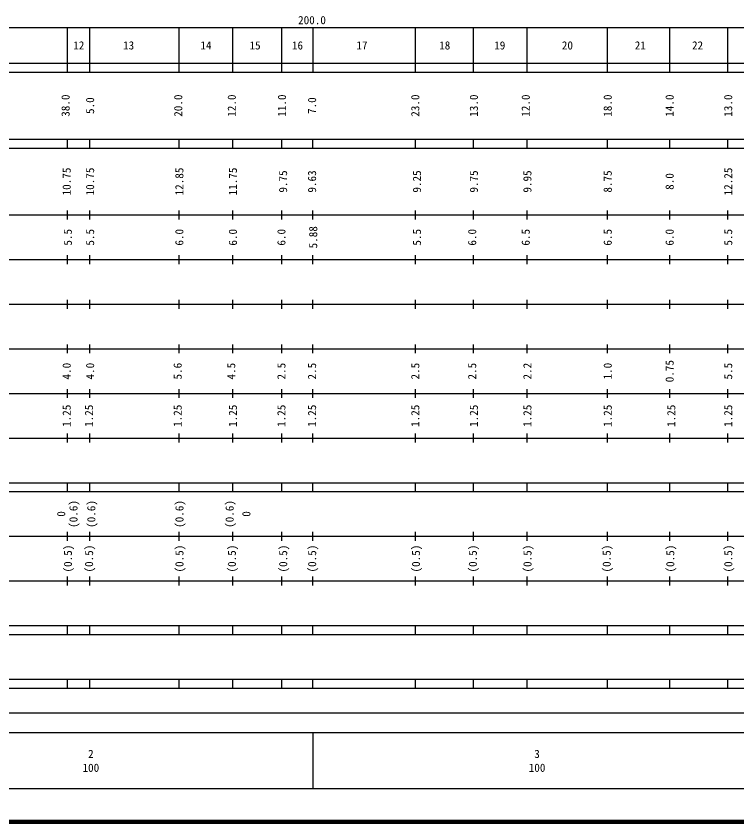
# Model space of a CAD drawing. Units: millimetres on the paper. Extents: x 40 to 680, y 20 to 380.
# Drawn here: x 201.5 to 363.1, y 20 to 200.6 of the extents above; entities that cross this region are included whole.
import ezdxf
from ezdxf.enums import TextEntityAlignment as Align

# ---------------------------------------------------------------- set-up
doc = ezdxf.new("R2010")
doc.units = ezdxf.units.MM
doc.layers.add('M-TTL', color=2, linetype='Continuous', lineweight=140)
doc.layers.add('M-TTL-BAND', color=7, linetype='Continuous', lineweight=25)
doc.styles.add('ＭＳ ゴシック', font='')
doc.styles.get('ＭＳ ゴシック').set_extended_font_data('MS Gothic')

msp = doc.modelspace()

# ---------------------------------------------------------------- linework, layer by layer
at = {"layer": 'M-TTL'}
msp.add_line((40, 20), (680, 20), dxfattribs=at)
at = {"layer": 'M-TTL-BAND'}
for p, q in [((68, 198), (579, 198)), ((213, 198), (213, 188)), ((218, 198), (218, 188)), ((238, 198), (238, 188)), ((250, 198), (250, 188)), ((261, 198), (261, 188)), ((268, 198), (268, 188)), ((291, 198), (291, 188)), ((304, 198), (304, 188)), ((316, 198), (316, 188)), ((334, 198), (334, 188)), ((348, 198), (348, 188)), ((361, 198), (361, 188)), ((40, 190), (579, 190)), ((40, 188), (579, 188)), ((40, 173), (579, 173)), ((213, 173), (213, 171)), ((218, 173), (218, 171)), ((238, 173), (238, 171)), ((250, 173), (250, 171)), ((261, 173), (261, 171)), ((268, 171), (268, 173)), ((291, 173), (291, 171)), ((304, 173), (304, 171)), ((316, 173), (316, 171)), ((334, 173), (334, 171)), ((348, 173), (348, 171)), ((361, 173), (361, 171)), ((40, 171), (579, 171)), ((40, 156), (579, 156)), ((213, 157), (213, 155)), ((218, 157), (218, 155)), ((238, 157), (238, 155)), ((250, 157), (250, 155)), ((261, 157), (261, 155)), ((268, 155), (268, 157)), ((291, 157), (291, 155)), ((304, 157), (304, 155)), ((316, 157), (316, 155)), ((334, 157), (334, 155)), ((348, 157), (348, 155)), ((361, 157), (361, 155)), ((213, 147), (213, 145)), ((218, 147), (218, 145)), ((238, 147), (238, 145)), ((250, 147), (250, 145)), ((261, 147), (261, 145)), ((268, 145), (268, 147)), ((291, 147), (291, 145)), ((304, 147), (304, 145)), ((316, 147), (316, 145)), ((334, 147), (334, 145)), ((348, 147), (348, 145)), ((361, 147), (361, 145)), ((46, 146), (579, 146)), ((52, 136), (579, 136)), ((213, 137), (213, 135)), ((218, 137), (218, 135)), ((238, 137), (238, 135)), ((250, 137), (250, 135)), ((261, 137), (261, 135)), ((268, 135), (268, 137)), ((291, 137), (291, 135)), ((304, 137), (304, 135)), ((316, 137), (316, 135)), ((334, 137), (334, 135)), ((348, 137), (348, 135)), ((361, 137), (361, 135)), ((213, 127), (213, 125)), ((218, 127), (218, 125)), ((238, 127), (238, 125)), ((250, 127), (250, 125)), ((261, 127), (261, 125)), ((268, 125), (268, 127)), ((291, 127), (291, 125)), ((304, 127), (304, 125)), ((316, 127), (316, 125)), ((334, 127), (334, 125)), ((348, 127), (348, 125)), ((361, 127), (361, 125)), ((46, 126), (579, 126)), ((52, 116), (579, 116)), ((213, 117), (213, 115)), ((218, 117), (218, 115)), ((238, 117), (238, 115)), ((250, 117), (250, 115)), ((261, 117), (261, 115)), ((268, 115), (268, 117)), ((291, 117), (291, 115)), ((304, 117), (304, 115)), ((316, 117), (316, 115)), ((334, 117), (334, 115)), ((348, 117), (348, 115)), ((361, 117), (361, 115)), ((213, 107), (213, 105)), ((218, 107), (218, 105)), ((238, 107), (238, 105)), ((250, 107), (250, 105)), ((261, 107), (261, 105)), ((268, 105), (268, 107)), ((291, 107), (291, 105)), ((304, 107), (304, 105)), ((316, 107), (316, 105)), ((334, 107), (334, 105)), ((348, 107), (348, 105)), ((361, 107), (361, 105)), ((46, 106), (579, 106)), ((40, 96), (579, 96)), ((213, 96), (213, 94)), ((218, 96), (218, 94)), ((238, 96), (238, 94)), ((250, 96), (250, 94)), ((261, 96), (261, 94)), ((268, 94), (268, 96)), ((291, 96), (291, 94)), ((304, 96), (304, 94)), ((316, 96), (316, 94)), ((334, 96), (334, 94)), ((348, 96), (348, 94)), ((361, 96), (361, 94)), ((40, 94), (579, 94)), ((213, 85), (213, 83)), ((218, 85), (218, 83)), ((238, 85), (238, 83)), ((250, 85), (250, 83)), ((261, 85), (261, 83)), ((268, 83), (268, 85)), ((291, 85), (291, 83)), ((304, 85), (304, 83)), ((316, 85), (316, 83)), ((334, 85), (334, 83)), ((348, 85), (348, 83)), ((361, 85), (361, 83)), ((49, 84), (579, 84)), ((213, 75), (213, 73)), ((218, 75), (218, 73)), ((238, 75), (238, 73)), ((250, 75), (250, 73)), ((261, 75), (261, 73)), ((268, 73), (268, 75)), ((291, 75), (291, 73)), ((304, 75), (304, 73)), ((316, 75), (316, 73)), ((334, 75), (334, 73)), ((348, 75), (348, 73)), ((361, 75), (361, 73)), ((40, 74), (579, 74)), ((40, 64), (579, 64)), ((213, 64), (213, 62)), ((218, 64), (218, 62)), ((238, 64), (238, 62)), ((250, 64), (250, 62)), ((261, 64), (261, 62)), ((268, 62), (268, 64)), ((291, 64), (291, 62)), ((304, 64), (304, 62)), ((316, 64), (316, 62)), ((334, 64), (334, 62)), ((348, 64), (348, 62)), ((361, 64), (361, 62)), ((40, 62), (579, 62)), ((40, 52), (579, 52)), ((213, 52), (213, 50)), ((218, 52), (218, 50)), ((238, 52), (238, 50)), ((250, 52), (250, 50)), ((261, 52), (261, 50)), ((268, 50), (268, 52)), ((291, 52), (291, 50)), ((304, 52), (304, 50)), ((316, 52), (316, 50)), ((334, 52), (334, 50)), ((348, 52), (348, 50)), ((361, 52), (361, 50)), ((40, 50), (579, 50)), ((70.805, 44.406), (510.263, 44.406)), ((40, 40), (579, 40)), ((268, 40), (268, 27.5)), ((68, 27.5), (579, 27.5))]:
    msp.add_line(p, q, dxfattribs=at)

# ---------------------------------------------------------------- texts
at = {"layer": 'M-TTL-BAND', "style": 'ＭＳ ゴシック'}
msp.add_text('200.0', height=1.833, dxfattribs=at).set_placement((267.844, 198.195), align=Align.BOTTOM_CENTER)
for s, p in [('12', (215.584, 194)), ('13', (226.751, 194)), ('14', (244.085, 194)), ('15', (255.086, 194)), ('16', (264.595, 194)), ('17', (279.046, 194)), ('18', (297.587, 194)), ('19', (309.921, 194)), ('20', (325.088, 194)), ('21', (341.422, 194)), ('22', (354.256, 194)), ('2', (218.288, 35.238)), ('3', (318.288, 35.238)), ('100', (218.288, 32.131)), ('100', (318.288, 32.131))]:
    msp.add_text(s, height=1.833, dxfattribs=at).set_placement(p, align=Align.MIDDLE_CENTER)
for s, p in [('38.0', (212.605, 180.5)), ('20.0', (237.856, 180.5)), ('12.0', (249.856, 180.5)), ('11.0', (261.107, 180.5)), ('23.0', (290.983, 180.5)), ('13.0', (304.108, 180.5)), ('12.0', (315.734, 180.5)), ('18.0', (334.11, 180.5)), ('14.0', (347.985, 180.5)), ('13.0', (361.11, 180.5)), ('5.0', (218.105, 180.5)), ('7.0', (267.85, 180.5)), ('10.75', (212.855, 163.5)), ('10.75', (218.105, 163.5)), ('12.85', (238.106, 163.5)), ('11.75', (250.106, 163.5)), ('12.25', (361.11, 163.5)), ('9.75', (261.357, 163.5)), ('9.63', (267.85, 163.5)), ('9.25', (291.358, 163.5)), ('9.75', (304.108, 163.5)), ('9.95', (316.109, 163.5)), ('8.75', (334.11, 163.5)), ('8.0', (347.985, 163.5)), ('5.5', (213.105, 151)), ('5.5', (218.105, 151)), ('6.0', (238.106, 151)), ('6.0', (250.106, 151)), ('6.0', (260.982, 151)), ('5.88', (268.1, 151)), ('5.5', (291.358, 151)), ('6.0', (303.733, 151)), ('6.5', (315.734, 151)), ('6.5', (334.11, 151)), ('6.0', (347.985, 151)), ('5.5', (361.11, 151)), ('0.75', (347.985, 121)), ('4.0', (212.855, 121)), ('4.0', (218.105, 121)), ('5.6', (237.731, 121)), ('4.5', (249.731, 121)), ('2.5', (260.982, 121)), ('2.5', (267.85, 121)), ('2.5', (290.983, 121)), ('2.5', (303.733, 121)), ('2.2', (316.109, 121)), ('1.0', (334.11, 121)), ('5.5', (361.11, 121)), ('1.25', (212.855, 111)), ('1.25', (217.855, 111)), ('1.25', (237.731, 111)), ('1.25', (250.106, 111)), ('1.25', (260.982, 111)), ('1.25', (267.85, 111)), ('1.25', (290.983, 111)), ('1.25', (304.108, 111)), ('1.25', (316.109, 111)), ('1.25', (334.11, 111)), ('1.25', (348.36, 111)), ('1.25', (361.11, 111)), ('(0.6)', (214.376, 89)), ('(0.6)', (218.376, 89)), ('(0.6)', (238.127, 89)), ('(0.6)', (249.377, 89)), ('0', (211.626, 89)), ('0', (253.127, 89)), ('(0.5)', (213.126, 79)), ('(0.5)', (217.876, 79)), ('(0.5)', (238.127, 79)), ('(0.5)', (249.877, 79)), ('(0.5)', (261.378, 79)), ('(0.5)', (267.871, 79)), ('(0.5)', (291.129, 79)), ('(0.5)', (303.879, 79)), ('(0.5)', (316.13, 79)), ('(0.5)', (333.88, 79)), ('(0.5)', (348.131, 79)), ('(0.5)', (361.131, 79))]:
    msp.add_text(s, height=1.833, rotation=90, dxfattribs=at).set_placement(p, align=Align.MIDDLE_CENTER)

doc.saveas('drawing.dxf')
